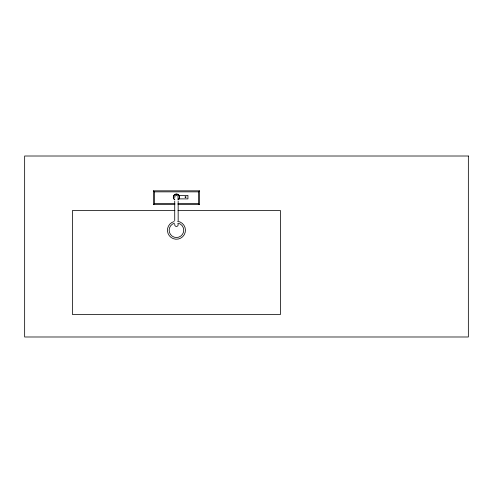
<?xml version="1.0" encoding="UTF-8"?>
<svg xmlns="http://www.w3.org/2000/svg" width="493" height="493" viewBox="0 0 493 493"><rect width="100%" height="100%" fill="white"/><g stroke="black" fill="none" stroke-linecap="round" stroke-linejoin="round"><path stroke-width="0.74" d="M177.714 198.297L177.936 198.013A1.725 1.725 0 0 0 176.667 195.438A1.725 1.725 0 0 0 174.775 197.594M177.973 204.62L199.425 204.62L199.425 190.828L153.459 190.828L153.459 204.62L154.482 203.597L174.929 203.597M153.459 190.828L154.482 191.851L198.402 191.851L199.425 190.828M178.743 195.419L187.932 195.419L187.932 198.882L178.743 198.882M177.955 203.597L198.402 203.597L199.425 204.62M153.459 204.62L174.91 204.62M174.904 210.523L72.453 210.523L72.453 314.516L280.437 314.516L280.437 210.523L177.985 210.523M177.714 223.594L177.936 223.877A1.725 1.707 0 0 1 176.667 226.423A1.725 1.707 0 0 1 174.775 224.29M198.402 191.851L198.402 203.597M178.164 201.187L178.164 220.691M174.719 201.187L174.719 220.691M154.482 191.851L154.482 203.597M177.616 221.308A8.997 8.997 0 0 1 184.234 234.73A8.997 8.997 0 0 1 169.302 235.709A8.997 8.997 0 0 1 174.115 221.536M178.33 223.181A7.296 7.296 0 0 1 182.422 234.415A7.296 7.296 0 0 1 170.467 234.415A7.296 7.296 0 0 1 174.553 223.181M174.861 199.887A3.161 3.161 0 0 1 174.023 195.117A3.161 3.161 0 0 1 178.86 195.117A3.161 3.161 0 0 1 178.022 199.887M174.343 199.252A2.97 2.97 0 0 1 174.534 194.871A2.97 2.97 0 0 1 178.879 195.444A2.97 2.97 0 0 1 177.93 199.72M185.078 197.003C185.787 199.197 186.785 195.45 185.078 197.003M468.35 156.01L24.65 156.01L24.65 336.99L468.35 336.99L468.35 156.01"/></g></svg>
